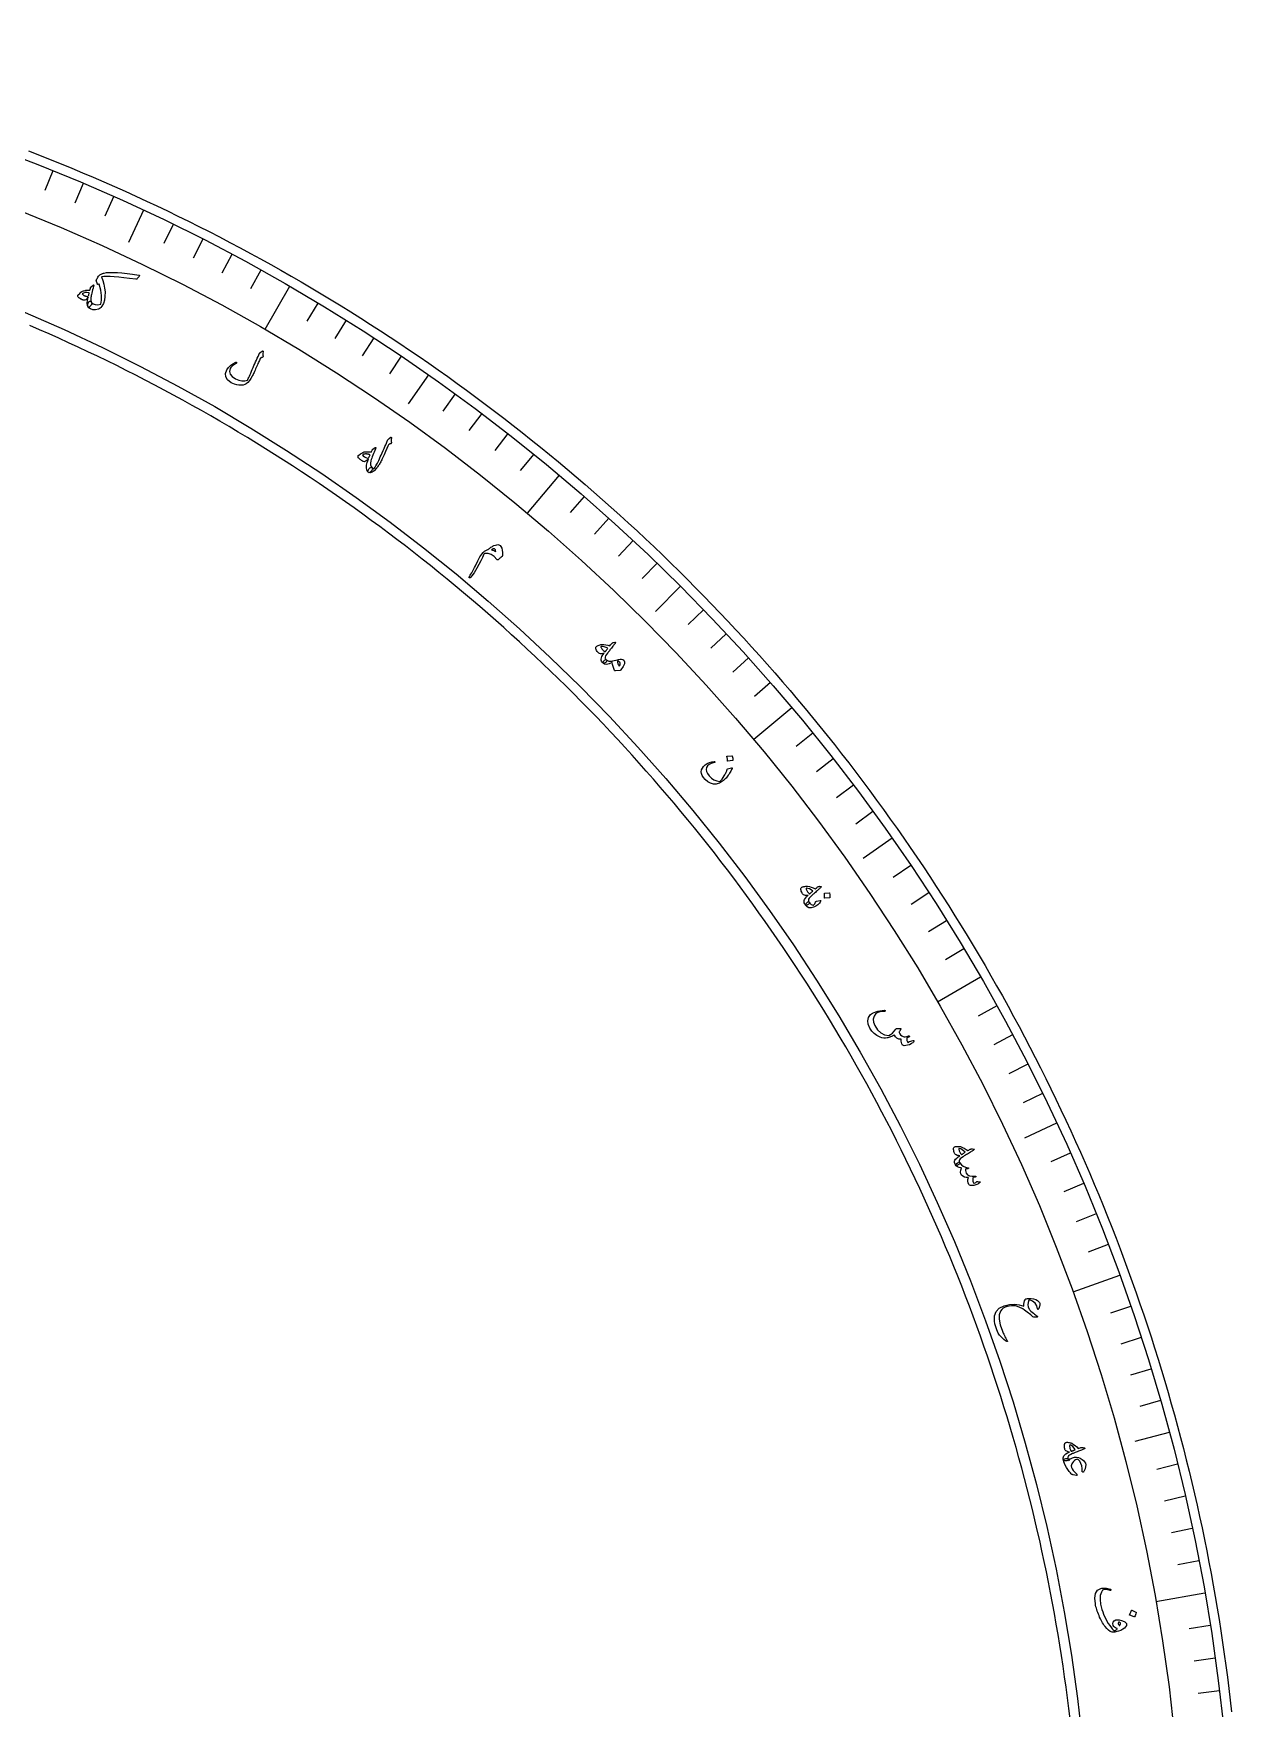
# Model space of a CAD drawing. Header units: millimetres. Extents: x -280 to 280, y -280 to 343.
# Drawn here: x 101.5 to 278.6, y 31.3 to 278.6 of the extents above; entities that cross this region are included whole.
import ezdxf

# ---------------------------------------------------------------- set-up
doc = ezdxf.new("R2010")
doc.units = ezdxf.units.MM
for name, color, linetype in [('CUT_INNER', 6, 'Continuous'), ('CUT_OUTER', 1, 'Continuous'), ('ENGRAVE', 7, 'Continuous'), ('ENGRAVE_FINE', 8, 'Continuous'), ('TEXT', 5, 'Continuous')]:
    doc.layers.add(name, color=color, linetype=linetype)

msp = doc.modelspace()

# ---------------------------------------------------------------- linework, layer by layer
at = {"layer": 'CUT_INNER'}
msp.add_lwpolyline([(254.4609, 29.8008), (254.2733, 31.3616), (254.076, 32.9212), (253.8693, 34.4796), (253.6529, 36.0366), (253.427, 37.5923), (253.1916, 39.1466), (252.9466, 40.6995), (252.6921, 42.2507), (252.4281, 43.8004), (252.1546, 45.3485), (251.8716, 46.8948), (251.5791, 48.4394), (251.2772, 49.9821), (250.9658, 51.523), (250.6449, 53.0619), (250.3146, 54.5989), (249.9749, 56.1337), (249.6257, 57.6665), (249.2672, 59.1971), (248.8993, 60.7254), (248.522, 62.2515), (248.1354, 63.7753), (247.7394, 65.2966), (247.3341, 66.8155), (246.9194, 68.3318), (246.4955, 69.8456), (246.0623, 71.3567), (245.6198, 72.8652), (245.1681, 74.3709), (244.7072, 75.8739), (244.237, 77.3739), (243.7577, 78.8711), (243.2691, 80.3653), (242.7714, 81.8564), (242.2646, 83.3445), (241.7486, 84.8294), (241.2236, 86.3112), (240.6895, 87.7897), (240.1463, 89.2649), (239.594, 90.7367), (239.0328, 92.2051), (238.4625, 93.6701), (237.8833, 95.1315), (237.2951, 96.5893), (236.6979, 98.0435), (236.0919, 99.494), (235.477, 100.9408), (234.8532, 102.3837), (234.2205, 103.8228), (233.5791, 105.258), (232.9288, 106.6893), (232.2698, 108.1165), (231.6021, 109.5396), (230.9256, 110.9586), (230.2404, 112.3735), (229.5466, 113.7841), (228.8441, 115.1904), (228.133, 116.5924), (227.4133, 117.99), (226.685, 119.3832), (225.9482, 120.7718), (225.2029, 122.156), (224.4492, 123.5355), (223.6869, 124.9104), (222.9163, 126.2805), (222.1372, 127.6459), (221.3498, 129.0065), (220.5541, 130.3623), (219.7501, 131.7131), (218.9378, 133.059), (218.1172, 134.3999), (217.2884, 135.7357), (216.4515, 137.0664), (215.6064, 138.3919), (214.7532, 139.7123), (213.8919, 141.0273), (213.0225, 142.3371), (212.1451, 143.6415), (211.2598, 144.9405), (210.3665, 146.234), (209.4652, 147.5221), (208.5561, 148.8045), (207.6391, 150.0814), (206.7143, 151.3526), (205.7818, 152.6182), (204.8414, 153.8779), (203.8934, 155.1319), (202.9377, 156.3801), (201.9744, 157.6223), (201.0034, 158.8587), (200.0249, 160.089), (199.0388, 161.3133), (198.0453, 162.5316), (197.0443, 163.7437), (196.0359, 164.9496), (195.0201, 166.1494), (193.9969, 167.3429), (192.9665, 168.5301), (191.9287, 169.7109), (190.8838, 170.8854), (189.8317, 172.0534), (188.7724, 173.215), (187.706, 174.37), (186.6326, 175.5184), (185.5521, 176.6603), (184.4646, 177.7955), (183.3702, 178.924), (182.2689, 180.0458), (181.1608, 181.1608), (180.0458, 182.2689), (178.924, 183.3702), (177.7955, 184.4646), (176.6603, 185.5521), (175.5184, 186.6326), (174.37, 187.706), (173.215, 188.7724), (172.0534, 189.8317), (170.8854, 190.8838), (169.7109, 191.9287), (168.5301, 192.9665), (167.3429, 193.9969), (166.1494, 195.0201), (164.9496, 196.0359), (163.7437, 197.0443), (162.5316, 198.0453), (161.3133, 199.0388), (160.089, 200.0249), (158.8587, 201.0034), (157.6223, 201.9744), (156.3801, 202.9377), (155.1319, 203.8934), (153.8779, 204.8414), (152.6182, 205.7818), (151.3526, 206.7143), (150.0814, 207.6391), (148.8045, 208.5561), (147.5221, 209.4652), (146.234, 210.3665), (144.9405, 211.2598), (143.6415, 212.1451), (142.3371, 213.0225), (141.0273, 213.8919), (139.7123, 214.7532), (138.3919, 215.6064), (137.0664, 216.4515), (135.7357, 217.2884), (134.3999, 218.1172), (133.059, 218.9378), (131.7131, 219.7501), (130.3623, 220.5541), (129.0065, 221.3498), (127.6459, 222.1372), (126.2805, 222.9163), (124.9104, 223.6869), (123.5355, 224.4492), (122.156, 225.2029), (120.7718, 225.9482), (119.3832, 226.685), (117.99, 227.4133), (116.5924, 228.133), (115.1904, 228.8441), (113.7841, 229.5466), (112.3735, 230.2404), (110.9586, 230.9256), (109.5396, 231.6021), (108.1165, 232.2698), (106.6893, 232.9288), (105.258, 233.5791), (103.8228, 234.2205), (102.3837, 234.8532), (100.9408, 235.477)], dxfattribs=at)
at = {"layer": 'CUT_OUTER'}
msp.add_lwpolyline([(100.7706, 261.238), (102.3716, 260.6147), (103.9688, 259.9817), (105.5621, 259.3389), (107.1514, 258.6863), (108.7366, 258.0239), (110.3178, 257.3519), (111.8948, 256.6701), (113.4676, 255.9787), (115.0361, 255.2777), (116.6003, 254.567), (118.1601, 253.8468), (119.7154, 253.117), (121.2663, 252.3777), (122.8125, 251.6289), (124.3542, 250.8705), (125.8912, 250.1028), (127.4234, 249.3256), (128.9508, 248.5391), (130.4734, 247.7432), (131.9911, 246.938), (133.5038, 246.1234), (135.0115, 245.2996), (136.514, 244.4666), (138.0115, 243.6244), (139.5037, 242.7729), (140.9907, 241.9124), (142.4724, 241.0427), (143.9488, 240.164), (145.4197, 239.2762), (146.8851, 238.3795), (148.345, 237.4737), (149.7993, 236.559), (151.248, 235.6354), (152.691, 234.7029), (154.1282, 233.7616), (155.5597, 232.8115), (156.9852, 231.8526), (158.4049, 230.885), (159.8186, 229.9087), (161.2263, 228.9237), (162.6279, 227.9302), (164.0234, 226.928), (165.4127, 225.9173), (166.7958, 224.8981), (168.1726, 223.8704), (169.5431, 222.8343), (170.9072, 221.7898), (172.2648, 220.737), (173.616, 219.6758), (174.9607, 218.6064), (176.2987, 217.5288), (177.6301, 216.4429), (178.9548, 215.3489), (180.2728, 214.2468), (181.584, 213.1367), (182.8884, 212.0185), (184.1859, 210.8923), (185.4764, 209.7582), (186.76, 208.6162), (188.0365, 207.4663), (189.306, 206.3086), (190.5683, 205.1432), (191.8234, 203.97), (193.0714, 202.7892), (194.312, 201.6007), (195.5453, 200.4046), (196.7713, 199.201), (197.9899, 197.9899), (199.201, 196.7713), (200.4046, 195.5453), (201.6007, 194.312), (202.7892, 193.0714), (203.97, 191.8234), (205.1432, 190.5683), (206.3086, 189.306), (207.4663, 188.0365), (208.6162, 186.76), (209.7582, 185.4764), (210.8923, 184.1859), (212.0185, 182.8884), (213.1367, 181.584), (214.2468, 180.2728), (215.3489, 178.9548), (216.4429, 177.6301), (217.5288, 176.2987), (218.6064, 174.9607), (219.6758, 173.616), (220.737, 172.2648), (221.7898, 170.9072), (222.8343, 169.5431), (223.8704, 168.1726), (224.8981, 166.7958), (225.9173, 165.4127), (226.928, 164.0234), (227.9302, 162.6279), (228.9237, 161.2263), (229.9087, 159.8186), (230.885, 158.4049), (231.8526, 156.9852), (232.8115, 155.5597), (233.7616, 154.1282), (234.7029, 152.691), (235.6354, 151.248), (236.559, 149.7993), (237.4737, 148.345), (238.3795, 146.8851), (239.2762, 145.4197), (240.164, 143.9488), (241.0427, 142.4724), (241.9124, 140.9907), (242.7729, 139.5037), (243.6244, 138.0115), (244.4666, 136.514), (245.2996, 135.0115), (246.1234, 133.5038), (246.938, 131.9911), (247.7432, 130.4734), (248.5391, 128.9508), (249.3256, 127.4234), (250.1028, 125.8912), (250.8705, 124.3542), (251.6289, 122.8125), (252.3777, 121.2663), (253.117, 119.7154), (253.8468, 118.1601), (254.567, 116.6003), (255.2777, 115.0361), (255.9787, 113.4676), (256.6701, 111.8948), (257.3519, 110.3178), (258.0239, 108.7366), (258.6863, 107.1514), (259.3389, 105.5621), (259.9817, 103.9688), (260.6147, 102.3716), (261.238, 100.7706), (261.8514, 99.1658), (262.4549, 97.5572), (263.0486, 95.945), (263.6323, 94.3292), (264.2062, 92.7098), (264.7701, 91.0869), (265.324, 89.4606), (265.8679, 87.8309), (266.4018, 86.1979), (266.9257, 84.5617), (267.4395, 82.9222), (267.9433, 81.2797), (268.437, 79.6341), (268.9205, 77.9855), (269.394, 76.334), (269.8573, 74.6796), (270.3104, 73.0224), (270.7534, 71.3624), (271.1862, 69.6997), (271.6088, 68.0345), (272.0211, 66.3666), (272.4232, 64.6963), (272.815, 63.0235), (273.1966, 61.3483), (273.5679, 59.6709), (273.9289, 57.9912), (274.2795, 56.3093), (274.6199, 54.6253), (274.9499, 52.9392), (275.2695, 51.2512), (275.5788, 49.5612), (275.8777, 47.8693), (276.1663, 46.1757), (276.4444, 44.4803), (276.7121, 42.7832), (276.9694, 41.0845), (277.2163, 39.3843), (277.4527, 37.6826), (277.6787, 35.9795), (277.8943, 34.275), (278.0993, 32.5692), (278.294, 30.8622)], dxfattribs=at)
at = {"layer": 'ENGRAVE'}
for points in [[(117.7296, 252.472), (115.5168, 247.7265)], [(139.286, 241.2504), (135.6208, 234.9021)], [(159.7823, 228.1928), (156.7791, 223.9037)], [(179.0626, 213.3985), (174.3507, 207.7831)], [(196.9802, 196.9802), (193.2777, 193.2777)], [(213.3985, 179.0626), (207.7831, 174.3507)], [(228.1928, 159.7823), (223.9037, 156.7791)], [(241.2504, 139.286), (234.9021, 135.6208)], [(252.472, 117.7296), (247.7265, 115.5168)], [(261.7721, 95.2772), (254.8837, 92.7701)], [(269.0799, 72.0997), (264.0223, 70.7446)], [(274.3399, 48.3735), (267.1208, 47.1006)]]:
    msp.add_lwpolyline(points, dxfattribs=at)
for radius in [278.572, 271.2416, 257.628]:
    msp.add_circle((0, 0), radius, dxfattribs=at)
at = {"layer": 'ENGRAVE_FINE'}
for points in [[(104.3549, 258.2875), (103.178, 255.3746)], [(108.8468, 256.4269), (107.6192, 253.535)], [(113.3054, 254.4882), (112.0276, 251.6182)], [(122.1179, 250.3789), (120.7407, 247.5552)], [(126.469, 248.2095), (125.0428, 245.4103)], [(130.7816, 245.9645), (129.3067, 243.1906)], [(135.0544, 243.6446), (133.5313, 240.8969)], [(143.4752, 238.7828), (141.8571, 236.0899)], [(147.6207, 236.2425), (145.9559, 233.5782)], [(151.7212, 233.6301), (150.0101, 230.9954)], [(155.7755, 230.9467), (154.0187, 228.3422)], [(163.7405, 225.3695), (161.8939, 222.8279)], [(167.6488, 222.4775), (165.7582, 219.9685)], [(171.506, 219.5177), (169.5719, 217.0421)], [(175.311, 216.4911), (173.334, 214.0496)], [(182.7597, 210.241), (180.6986, 207.87)], [(186.4011, 207.0193), (184.2989, 204.6847)], [(189.9856, 203.7347), (187.8431, 201.437)], [(193.5124, 200.3879), (191.33, 198.128)], [(200.3879, 193.5124), (198.128, 191.33)], [(203.7347, 189.9856), (201.437, 187.8431)], [(207.0193, 186.4011), (204.6847, 184.2989)], [(210.241, 182.7597), (207.87, 180.6986)], [(216.4911, 175.311), (214.0496, 173.334)], [(219.5177, 171.506), (217.0421, 169.5719)], [(222.4775, 167.6488), (219.9685, 165.7582)], [(225.3695, 163.7405), (222.8279, 161.8939)], [(230.9467, 155.7755), (228.3422, 154.0187)], [(233.6301, 151.7212), (230.9954, 150.0101)], [(236.2425, 147.6207), (233.5782, 145.9559)], [(238.7828, 143.4752), (236.0899, 141.8571)], [(243.6446, 135.0544), (240.8969, 133.5313)], [(245.9645, 130.7816), (243.1906, 129.3067)], [(248.2095, 126.469), (245.4103, 125.0428)], [(250.3789, 122.1179), (247.5552, 120.7407)], [(254.4882, 113.3054), (251.6182, 112.0276)], [(256.4269, 108.8468), (253.535, 107.6192)], [(258.2875, 104.3549), (255.3746, 103.178)], [(260.0694, 99.8313), (257.1364, 98.7054)], [(263.395, 90.6942), (260.4246, 89.6714)], [(264.9377, 86.0835), (261.9499, 85.1127)], [(266.3997, 81.4466), (263.3954, 80.5281)], [(267.7806, 76.7848), (264.7607, 75.9189)], [(270.2972, 67.3927), (267.2489, 66.6326)], [(271.4322, 62.6651), (268.3711, 61.9584)], [(272.4845, 57.9184), (269.4116, 57.2652)], [(273.4538, 53.154), (270.37, 52.5546)], [(275.1423, 43.5783), (272.0394, 43.0868)], [(275.861, 38.7697), (272.7499, 38.3325)], [(276.4956, 33.9494), (273.3774, 33.5665)]]:
    msp.add_lwpolyline(points, dxfattribs=at)
at = {"layer": 'TEXT'}
for points in [[(117.0222, 242.9094), (117.1013, 242.887), (117.1385, 242.8468), (117.1338, 242.7887), (117.0872, 242.7128), (116.8584, 242.4406), (116.7959, 242.373), (116.7365, 242.3255), (116.6802, 242.2983), (116.627, 242.2913), (115.6922, 242.4189), (114.8425, 242.5218), (114.0779, 242.6009), (113.3984, 242.657), (112.8044, 242.6895), (112.2963, 242.6977), (111.8741, 242.6822), (111.5377, 242.6434), (111.7425, 242.118), (111.8972, 241.5719), (112.002, 241.0053), (112.0568, 240.4184), (112.0517, 239.7661), (111.9714, 239.1963), (111.8167, 238.7089), (111.588, 238.3037), (111.4519, 238.1372), (111.321, 238.0093), (111.1954, 237.92), (111.075, 237.8693), (110.6392, 237.7959), (110.2572, 237.8093), (109.9287, 237.9096), (109.6533, 238.097), (109.5559, 238.2226), (109.5108, 238.3737), (109.518, 238.5503), (109.5775, 238.7524), (109.6483, 238.903), (109.725, 239.0035), (109.8077, 239.0538), (109.8963, 239.054), (109.9323, 239.0353), (109.9731, 239.0015), (110.0188, 238.9524), (110.0692, 238.8882), (110.2981, 238.6695), (110.605, 238.5501), (110.9903, 238.5297), (111.4545, 238.6082), (111.5497, 239.2167), (111.5385, 239.9103), (111.4199, 240.6889), (111.1925, 241.5523), (111.1824, 241.5693), (111.1677, 241.5788), (111.1485, 241.5806), (111.1247, 241.5749), (111.0164, 241.5471), (110.9921, 241.5426), (110.9714, 241.5484), (110.9543, 241.5643), (110.9408, 241.5904), (110.7725, 242.1327), (110.7779, 242.1658), (110.8057, 242.2338), (110.8561, 242.3367), (110.9289, 242.4746), (111.0112, 242.6188), (111.0868, 242.7339), (111.1555, 242.8198), (111.2174, 242.8765), (111.3095, 242.9425), (111.4001, 243.0016), (111.4893, 243.0539), (111.5769, 243.0993), (111.6633, 243.1383), (111.7487, 243.1712), (111.8329, 243.1982), (111.9161, 243.2192), (112.2976, 243.2722), (112.7524, 243.2999), (113.2806, 243.302), (113.8821, 243.278), (114.557, 243.2274), (115.3054, 243.1495), (116.1271, 243.0438), (117.0222, 242.9094)], [(110.0692, 238.8882), (110.1, 238.7884), (110.0888, 238.6744), (110.0357, 238.5464), (109.9406, 238.4043), (109.81, 238.2559), (109.7043, 238.1705), (109.6232, 238.148), (109.5669, 238.1884), (109.4702, 238.4381), (109.4401, 238.7659), (109.4764, 239.1718), (109.5793, 239.656), (109.3835, 239.4333), (109.2126, 239.2811), (109.0665, 239.1993), (108.945, 239.1879), (108.8891, 239.2021), (108.8304, 239.2208), (108.7689, 239.2439), (108.7046, 239.2715), (108.6376, 239.3025), (108.5678, 239.3357), (108.4954, 239.3713), (108.4202, 239.4091), (108.2911, 239.4831), (108.1923, 239.5487), (108.124, 239.6058), (108.0861, 239.6546), (108.0528, 239.7636), (108.0458, 239.8596), (108.0651, 239.9427), (108.1106, 240.0129), (108.3243, 240.2183), (108.5007, 240.3739), (108.6397, 240.4798), (108.7413, 240.5359), (108.8622, 240.5779), (108.9864, 240.6141), (109.1139, 240.6444), (109.2447, 240.6689), (109.38, 240.6876), (109.5208, 240.7004), (109.6671, 240.7075), (109.8189, 240.7088), (109.9099, 241.0029), (109.929, 241.0636), (109.9523, 241.1148), (109.98, 241.1566), (110.012, 241.1888), (110.3087, 241.4407), (110.3581, 241.466), (110.3867, 241.4503), (110.3943, 241.3935), (110.381, 241.2957), (110.2979, 241.003), (110.2233, 240.7338), (110.1572, 240.4882), (110.0997, 240.2661), (110.0518, 240.0676), (110.0147, 239.8926), (109.9883, 239.7413), (109.9728, 239.6135), (109.9635, 239.3943), (109.9765, 239.2003), (110.0117, 239.0317), (110.0692, 238.8882)], [(109.7316, 240.3096), (109.3956, 240.339), (109.107, 240.3229), (108.8658, 240.2614), (108.672, 240.1547), (108.7098, 240.0946), (108.7658, 240.0348), (108.8403, 239.9753), (108.933, 239.916), (108.9891, 239.8876), (109.0466, 239.8612), (109.1056, 239.8368), (109.166, 239.8144), (109.2282, 239.7949), (109.2928, 239.7792), (109.3596, 239.7673), (109.4287, 239.7592), (109.5188, 239.773), (109.5923, 239.8351), (109.6494, 239.9458), (109.6898, 240.1049), (109.702, 240.1811), (109.713, 240.2406), (109.7229, 240.2834), (109.7316, 240.3096)], [(135.2523, 231.6926), (135.2764, 231.7063), (135.3005, 231.712), (135.3246, 231.7099), (135.3487, 231.6998), (135.3688, 231.6829), (135.381, 231.6604), (135.3854, 231.6324), (135.3819, 231.5987), (135.3552, 231.4063), (135.345, 231.2325), (135.3514, 231.0773), (135.3744, 230.9407), (135.3778, 230.8945), (135.362, 230.8527), (135.3269, 230.8154), (135.2725, 230.7826), (135.2422, 230.7691), (135.2133, 230.756), (135.1857, 230.7433), (135.1594, 230.7308), (135.1348, 230.7192), (135.112, 230.7087), (135.0911, 230.6994), (135.072, 230.6913), (135.0387, 230.6757), (135.0075, 230.6519), (134.9786, 230.6201), (134.9518, 230.5802), (134.8915, 230.4587), (134.8277, 230.3251), (134.7602, 230.1794), (134.689, 230.0217), (134.6138, 229.8522), (134.5341, 229.6711), (134.4499, 229.4786), (134.3611, 229.2744), (134.2754, 229.0691), (134.1932, 228.877), (134.1148, 228.698), (134.0401, 228.5322), (133.9692, 228.3789), (133.9024, 228.2373), (133.8396, 228.1076), (133.781, 227.9897), (133.5929, 227.6489), (133.379, 227.3471), (133.1393, 227.0843), (132.874, 226.8602), (132.6797, 226.7511), (132.4399, 226.6855), (132.1547, 226.6632), (131.824, 226.6842), (131.4849, 226.7391), (131.1807, 226.8151), (130.9115, 226.9124), (130.6771, 227.0311), (130.1526, 227.437), (129.8677, 227.8872), (129.8225, 228.3826), (130.0177, 228.9235), (130.2561, 229.2739), (130.5566, 229.5788), (130.9196, 229.838), (131.3451, 230.0511), (131.374, 230.0611), (131.3994, 230.0629), (131.4213, 230.0566), (131.4396, 230.0422), (131.4564, 230.0219), (131.4665, 230.0021), (131.4701, 229.9825), (131.467, 229.9634), (131.4579, 229.9376), (131.4442, 229.9156), (131.4259, 229.8973), (131.4029, 229.8828), (131.0729, 229.6683), (130.8175, 229.4708), (130.6365, 229.2906), (130.5297, 229.1278), (130.4358, 228.6997), (130.5354, 228.3063), (130.8282, 227.9474), (131.3141, 227.622), (131.798, 227.4084), (132.2513, 227.2985), (132.6743, 227.2928), (133.0673, 227.3913), (133.1311, 227.5125), (133.2027, 227.6557), (133.2822, 227.821), (133.3694, 228.0084), (133.4642, 228.2186), (133.5664, 228.4523), (133.6761, 228.7093), (133.793, 228.9899), (133.9167, 229.2776), (134.0394, 229.5601), (134.1614, 229.8375), (134.2825, 230.1097), (134.4032, 230.3764), (134.524, 230.6374), (134.6448, 230.8928), (134.7656, 231.1424), (134.8723, 231.3884), (134.8889, 231.4139), (134.907, 231.4362), (134.9268, 231.4552), (134.9481, 231.4711)], [(154.1696, 218.9372), (154.2031, 218.9597), (154.2344, 218.9706), (154.2636, 218.9698), (154.2907, 218.9573), (154.3097, 218.9385), (154.3211, 218.9143), (154.3251, 218.8845), (154.3215, 218.8493), (154.2875, 218.6787), (154.2754, 218.5153), (154.2853, 218.3591), (154.3172, 218.2101), (154.3208, 218.1518), (154.3038, 218.102), (154.2662, 218.0609), (154.208, 218.0283), (154.1735, 218.0143), (154.1387, 218.0006), (154.1034, 217.9872), (154.0678, 217.974), (154.0321, 217.9609), (153.9968, 217.9474), (153.962, 217.9337), (153.9275, 217.9197), (153.8874, 217.8552), (153.7954, 217.6607), (153.6514, 217.3363), (153.4553, 216.8822), (153.3478, 216.6323), (153.2456, 216.3985), (153.1486, 216.1808), (153.0569, 215.9792), (152.9704, 215.7943), (152.8889, 215.6268), (152.8125, 215.4766), (152.7412, 215.3439), (152.6712, 215.2207), (152.5988, 215.0993), (152.524, 214.9795), (152.4468, 214.8614), (152.367, 214.7446), (152.2842, 214.6288), (152.1984, 214.5138), (152.1097, 214.3997), (151.7855, 214.0362), (151.4921, 213.808), (151.2294, 213.7152), (150.9972, 213.7577), (150.9091, 213.8163), (150.8576, 213.8898), (150.8426, 213.9781), (150.8643, 214.0814), (150.9126, 214.1869), (150.9772, 214.2821), (151.0583, 214.3668), (151.1559, 214.4411), (151.2588, 214.5009), (151.3468, 214.5293), (151.4198, 214.5264), (151.4778, 214.492), (151.518, 214.4591), (151.5542, 214.4296), (151.5862, 214.4037), (151.6142, 214.3812), (151.639, 214.3628), (151.6616, 214.3488), (151.6821, 214.3394), (151.7005, 214.3346), (151.7964, 214.4094), (151.9083, 214.5472), (152.0362, 214.7481), (152.18, 215.0121), (152.2606, 215.1725), (152.3505, 215.358), (152.4497, 215.5686), (152.5583, 215.8045), (152.6768, 216.0656), (152.8059, 216.3522), (152.9456, 216.6643), (153.0959, 217.0018), (153.2421, 217.3323), (153.3699, 217.6231), (153.4791, 217.8742), (153.57, 218.0856), (153.6428, 218.257), (153.6981, 218.3881), (153.7359, 218.4788), (153.7562, 218.5291), (153.7874, 218.5916), (153.8303, 218.6517), (153.885, 218.7096), (153.9514, 218.7652), (153.9879, 218.7907), (154.0217, 218.8151), (154.0529, 218.8383), (154.0815, 218.8604), (154.1075, 218.8813), (154.1308, 218.9011), (154.1515, 218.9197), (154.1696, 218.9372)], [(151.2858, 215.4796), (151.2317, 215.1701), (151.2468, 214.9016), (151.3309, 214.6741), (151.4841, 214.4875), (151.5244, 214.4339), (151.5396, 214.3668), (151.5297, 214.2863), (151.4948, 214.1923), (151.4707, 214.1464), (151.4444, 214.1008), (151.416, 214.0556), (151.3854, 214.0107), (151.3522, 213.967), (151.3158, 213.9256), (151.2762, 213.8865), (151.2334, 213.8496), (151.1576, 213.7929), (151.0923, 213.7576), (151.0373, 213.7437), (150.9927, 213.7513), (150.8868, 213.826), (150.7984, 213.9171), (150.7275, 214.0246), (150.6739, 214.1484), (150.6239, 214.4642), (150.6496, 214.8378), (150.7511, 215.2693), (150.9282, 215.7589), (150.6952, 215.5587), (150.4977, 215.4292), (150.3355, 215.3706), (150.2086, 215.3827), (150.1531, 215.4083), (150.0959, 215.4374), (150.0371, 215.47), (149.9765, 215.5062), (149.9139, 215.5462), (149.8488, 215.5903), (149.7812, 215.6385), (149.711, 215.6907), (149.5851, 215.7912), (149.4929, 215.8753), (149.4345, 215.9431), (149.4098, 215.9947), (149.3902, 216.1094), (149.3981, 216.2075), (149.4336, 216.2889), (149.4967, 216.3536), (149.7362, 216.5259), (149.9299, 216.6538), (150.0775, 216.7374), (150.179, 216.7766), (150.2981, 216.8025), (150.4241, 216.8211), (150.5571, 216.8324), (150.6971, 216.8365), (150.844, 216.8333), (150.9979, 216.8228), (151.1587, 216.805), (151.3264, 216.7799), (151.4671, 217.0637), (151.4856, 217.0967), (151.5029, 217.127), (151.5189, 217.1547), (151.5336, 217.1796), (151.5478, 217.2013), (151.5624, 217.2192), (151.5773, 217.2333), (151.5926, 217.2435), (151.9323, 217.4552), (151.9865, 217.477), (152.0124, 217.4565), (152.0099, 217.3938), (151.9791, 217.2887), (151.862, 217.0421), (151.7541, 216.801), (151.6554, 216.5654), (151.5658, 216.3354), (151.4845, 216.1114), (151.4107, 215.8942), (151.3445, 215.6836), (151.2858, 215.4796)], [(151.1576, 216.4011), (151.1023, 216.4194), (151.0443, 216.4372), (150.9835, 216.4546), (150.9201, 216.4714), (150.8535, 216.4862), (150.7832, 216.4975), (150.7094, 216.5054), (150.632, 216.5098), (150.5558, 216.5133), (150.4812, 216.5121), (150.4081, 216.5063), (150.3365, 216.4958), (150.2669, 216.4804), (150.1996, 216.4598), (150.1347, 216.4339), (150.0721, 216.4028), (150.1725, 216.2349), (150.3245, 216.0917), (150.5281, 215.9732), (150.7834, 215.8792), (150.8336, 215.8793), (150.8848, 215.9015), (150.9371, 215.9456), (150.9904, 216.0116)], [(168.6052, 202.4195), (168.7015, 202.5019), (168.8002, 202.5818), (168.9013, 202.6591), (169.0046, 202.7339), (169.1105, 202.8046), (169.2189, 202.87), (169.3299, 202.93), (169.4436, 202.9847), (169.6658, 203.0701), (169.8616, 203.1176), (170.0309, 203.1272), (170.1738, 203.0988), (170.3446, 202.9996), (170.4832, 202.8315), (170.5894, 202.5944), (170.6629, 202.2886), (170.6777, 202.198), (170.6896, 202.1072), (170.6988, 202.0162), (170.7051, 201.9249), (170.7091, 201.8331), (170.7109, 201.7405), (170.7108, 201.647), (170.7086, 201.5527), (170.7042, 201.5006), (170.693, 201.4555), (170.675, 201.4176), (170.6501, 201.3867), (170.5266, 201.2818), (170.4158, 201.1888), (170.3175, 201.1075), (170.2318, 201.0381), (170.1599, 200.9812), (170.1033, 200.9377), (170.0619, 200.9077), (170.0357, 200.8911), (169.9948, 200.8783), (169.9575, 200.8803), (169.9239, 200.8972), (169.8939, 200.929), (169.4866, 201.384), (169.0519, 201.6839), (168.5908, 201.8285), (168.104, 201.8178), (168.0591, 201.8042), (168.0224, 201.7838), (167.994, 201.7565), (167.9738, 201.7223), (167.7415, 201.2292), (167.4904, 200.7235), (167.2206, 200.2054), (166.932, 199.6747), (166.5236, 198.9776), (166.1974, 198.5026), (165.954, 198.2492), (165.7937, 198.2175), (165.768, 198.2517), (165.7665, 198.3015), (165.7892, 198.3667), (165.836, 198.4475), (165.9447, 198.6067), (166.0532, 198.7763), (166.1615, 198.9562), (166.2696, 199.1465), (166.378, 199.3461), (166.487, 199.5541), (166.5965, 199.7706), (166.7067, 199.9954), (167.0761, 200.7495), (167.3878, 201.3313), (167.6424, 201.7402), (167.8403, 201.976), (167.9488, 202.072), (168.0543, 202.1558), (168.1568, 202.2275), (168.2562, 202.2871), (168.3514, 202.3356), (168.4413, 202.3738), (168.5259, 202.4017), (168.6052, 202.4195)], [(169.1031, 202.3814), (169.1779, 202.3581), (169.2542, 202.3303), (169.3319, 202.2982), (169.411, 202.2616), (169.4912, 202.2209), (169.5721, 202.1764), (169.6536, 202.1282), (169.7358, 202.0761), (169.6983, 202.2424), (169.6517, 202.369), (169.5961, 202.4558), (169.5314, 202.503), (169.4287, 202.5283), (169.3231, 202.5165), (169.2145, 202.4675), (169.1031, 202.3814)], [(187.2989, 188.7271), (187.3663, 188.7292), (187.3963, 188.7076), (187.389, 188.6625), (187.3443, 188.5937), (187.314, 188.5555), (187.2727, 188.502), (187.2204, 188.4333), (187.157, 188.3493), (187.0816, 188.2496), (186.9931, 188.134), (186.8915, 188.0025), (186.7767, 187.855), (186.664, 187.71), (186.563, 187.5802), (186.4737, 187.4657), (186.3961, 187.3665), (186.3306, 187.283), (186.2775, 187.2153), (186.2368, 187.1637), (186.2085, 187.1279), (186.0356, 186.8974), (185.9201, 186.6996), (185.8618, 186.5345), (185.8608, 186.4021), (185.8812, 186.3299), (185.9202, 186.2571), (185.9779, 186.1836), (186.0542, 186.1094), (186.0915, 186.0576), (186.1038, 186.0017), (186.0913, 185.9415), (186.0538, 185.8772), (185.9973, 185.8112), (185.9333, 185.7513), (185.8617, 185.6977), (185.7825, 185.6502), (185.7082, 185.6166), (185.6456, 185.5988), (185.5949, 185.5969), (185.5559, 185.611), (185.413, 185.7565), (185.3149, 185.9069), (185.2615, 186.0624), (185.2529, 186.2229), (185.2932, 186.4057), (185.381, 186.6117), (185.5163, 186.8408), (185.6992, 187.093), (185.4888, 187.0378), (185.3053, 187.0122), (185.1487, 187.0164), (185.019, 187.0505), (184.9352, 187.0996), (184.8499, 187.1708), (184.763, 187.2641), (184.6747, 187.3795), (184.5906, 187.5104), (184.5279, 187.6283), (184.4868, 187.7333), (184.467, 187.8254), (184.4667, 187.9156), (184.4837, 187.9929), (184.518, 188.0572), (184.5698, 188.1086), (184.6465, 188.1609), (184.7391, 188.2113), (184.8476, 188.2597), (184.9722, 188.3062), (185.1016, 188.3485), (185.2083, 188.3788), (185.2923, 188.3971), (185.3535, 188.4035), (185.6447, 188.3888), (185.9416, 188.3517), (186.2443, 188.292), (186.5528, 188.2097), (186.6512, 188.3237), (186.7373, 188.421), (186.811, 188.5017), (186.8723, 188.5656), (186.9278, 188.6153), (186.9841, 188.6533), (187.0412, 188.6794), (187.0991, 188.6937)], [(186.2555, 187.8318), (185.9849, 187.9628), (185.729, 188.0471), (185.4881, 188.0848), (185.2621, 188.0759), (185.239, 188.0671), (185.2249, 188.0521), (185.2198, 188.031), (185.2239, 188.0037), (185.2575, 187.9214), (185.3018, 187.8402), (185.3569, 187.7601), (185.4226, 187.6811), (185.499, 187.6032), (185.5861, 187.5263), (185.6838, 187.4505), (185.7923, 187.3758), (185.811, 187.3661), (185.8339, 187.3593), (185.8609, 187.3553), (185.8921, 187.354), (185.9339, 187.4028), (185.9768, 187.4547), (186.0207, 187.5097), (186.0656, 187.5679), (186.1116, 187.6292), (186.1586, 187.6936), (186.2065, 187.7611), (186.2555, 187.8318)], [(188.6075, 186.0726), (188.7182, 185.8361), (188.686, 185.5186), (188.5107, 185.1202), (188.1923, 184.641), (188.1664, 184.6094), (188.1392, 184.5861), (188.1107, 184.5712), (188.0809, 184.5645), (187.3944, 184.4921), (187.3501, 184.4903), (187.3115, 184.5009), (187.2786, 184.5239), (187.2513, 184.5593), (187.1175, 184.837), (187.0152, 185.1214), (186.9444, 185.4127), (186.9049, 185.7108), (186.4507, 185.5311), (186.0746, 185.4545), (185.7764, 185.481), (185.5559, 185.611), (185.5436, 185.6379), (185.545, 185.68), (185.5604, 185.7373), (185.5895, 185.8099), (185.682, 185.9694), (185.7709, 186.0826), (185.8562, 186.1495), (185.9382, 186.17), (185.9682, 186.1642), (185.9976, 186.1522), (186.0262, 186.1339), (186.0542, 186.1094), (186.2013, 186.0052), (186.3829, 185.941), (186.5993, 185.9167), (186.8504, 185.9323), (186.9795, 185.958), (187.1841, 186.0076), (187.4644, 186.081), (187.8204, 186.178), (188.0715, 186.2264), (188.2864, 186.2249), (188.4651, 186.1737), (188.6075, 186.0726)], [(187.6644, 185.935), (187.6808, 185.7445), (187.7262, 185.5552), (187.8005, 185.3672), (187.9037, 185.1803), (188.0056, 185.2965), (188.0659, 185.4145), (188.0847, 185.5341), (188.0619, 185.6555), (188.0043, 185.7647), (187.9188, 185.8476), (187.8055, 185.9044), (187.6644, 185.935)], [(204.5807, 170.0971), (204.5213, 169.9618), (204.4561, 169.8243), (204.3851, 169.6846), (204.3082, 169.5427), (204.2241, 169.3988), (204.1314, 169.2529), (204.0302, 169.1051), (203.9203, 168.9554), (203.8069, 168.8111), (203.689, 168.6745), (203.5666, 168.5458), (203.4396, 168.4247), (203.3078, 168.3111), (203.1707, 168.2046), (203.0284, 168.1052), (202.8808, 168.0129), (202.7171, 167.9267), (202.5552, 167.8598), (202.3951, 167.812), (202.237, 167.7834), (201.8204, 167.7863), (201.4078, 167.9017), (200.9988, 168.1296), (200.593, 168.4697), (200.3433, 168.7522), (200.1688, 169.0373), (200.0697, 169.3251), (200.0459, 169.616), (200.0968, 169.8934), (200.2117, 170.1527), (200.3908, 170.3939), (200.6342, 170.6169), (200.9293, 170.8093), (201.2463, 170.9548), (201.5853, 171.053), (201.9465, 171.1039), (201.9934, 171.1031), (202.0277, 171.0929), (202.0494, 171.0733), (202.0585, 171.0443), (202.0566, 171.0087), (202.0352, 170.9809), (201.9943, 170.9611), (201.9339, 170.9491), (201.5122, 170.8464), (201.1833, 170.6932), (200.9468, 170.4901), (200.8026, 170.2371), (200.753, 169.9565), (200.7993, 169.6591), (200.9416, 169.3448), (201.1796, 169.0133), (201.5327, 168.6676), (201.9132, 168.4145), (202.3216, 168.2537), (202.7582, 168.1854), (202.7705, 168.1867), (202.7853, 168.1926), (202.8026, 168.2032), (202.8224, 168.2183), (202.9663, 168.3523), (203.1157, 168.5302), (203.2705, 168.7522), (203.4305, 169.0184), (203.507, 169.1572), (203.5768, 169.288), (203.6399, 169.4107), (203.6963, 169.5254), (203.7454, 169.6322), (203.7864, 169.7309), (203.8193, 169.8218), (203.8442, 169.9046), (203.8587, 169.9462), (203.8772, 169.9782), (203.8997, 170.0009), (203.9263, 170.0141), (204.523, 170.2032), (204.5632, 170.2077), (204.5862, 170.1915), (204.592, 170.1547), (204.5807, 170.0971)], [(204.5429, 171.9735), (204.5568, 171.9722), (204.5702, 171.9654), (204.5832, 171.953), (204.5957, 171.935), (204.6476, 171.7773), (204.6832, 171.6177), (204.7024, 171.4561), (204.7053, 171.2925), (204.7012, 171.273), (204.6927, 171.2588), (204.6797, 171.2498), (204.6623, 171.2462), (203.9674, 171.1489), (203.9476, 171.1504), (203.9336, 171.1618), (203.9252, 171.1832), (203.9226, 171.2145), (203.9203, 171.2416), (203.9157, 171.2835), (203.9089, 171.3404), (203.8998, 171.4121), (203.8877, 171.4994), (203.8721, 171.6031), (203.8528, 171.7233), (203.8299, 171.8598), (203.8287, 171.8795), (203.8326, 171.8931), (203.8416, 171.9007), (203.8556, 171.9022)], [(217.6773, 152.6938), (217.744, 152.6839), (217.7697, 152.6574), (217.7546, 152.6143), (217.6984, 152.5545), (217.6619, 152.5222), (217.6118, 152.4769), (217.5481, 152.4184), (217.4709, 152.3469), (217.3791, 152.2622), (217.2716, 152.164), (217.1483, 152.0525), (217.0093, 151.9276), (216.8728, 151.8047), (216.7505, 151.6948), (216.6424, 151.5979), (216.5485, 151.514), (216.4692, 151.4433), (216.405, 151.3861), (216.3558, 151.3424), (216.3217, 151.3123), (216.1108, 151.1159), (215.9622, 150.9415), (215.8757, 150.7893), (215.8513, 150.6592), (215.8586, 150.5845), (215.8842, 150.506), (215.928, 150.4235), (215.99, 150.337), (216.0175, 150.2794), (216.0198, 150.2222), (215.9968, 150.1652), (215.9486, 150.1085), (215.8814, 150.0535), (215.8077, 150.0059), (215.7278, 149.9657), (215.6414, 149.933), (215.5624, 149.913), (215.4977, 149.9065), (215.4474, 149.9137), (215.4115, 149.9344), (215.2966, 150.1028), (215.2265, 150.2682), (215.2014, 150.4306), (215.2213, 150.5901), (215.2932, 150.763), (215.416, 150.9503), (215.5897, 151.1519), (215.8143, 151.3678), (215.5974, 151.3506), (215.4123, 151.3578), (215.2589, 151.3896), (215.1372, 151.446), (215.0634, 151.5092), (214.992, 151.5944), (214.923, 151.7015), (214.8563, 151.8307), (214.7967, 151.9743), (214.7559, 152.1015), (214.7339, 152.2121), (214.7307, 152.3062), (214.7463, 152.3951), (214.7767, 152.4682), (214.8218, 152.5254), (214.8819, 152.5668), (214.9666, 152.6048), (215.0666, 152.638), (215.182, 152.6665), (215.3128, 152.6903), (215.4477, 152.7091), (215.5581, 152.7201), (215.644, 152.7233), (215.7054, 152.7187), (215.9893, 152.6529), (216.275, 152.5639), (216.5625, 152.4517), (216.8516, 152.3163), (216.9686, 152.4111), (217.0705, 152.4917), (217.1572, 152.558), (217.2289, 152.6102), (217.2923, 152.6493), (217.3544, 152.6767), (217.4152, 152.6923), (217.4747, 152.6961)], [(216.4922, 151.9967), (216.249, 152.1735), (216.012, 152.3016), (215.7815, 152.3813), (215.5575, 152.4125), (215.5332, 152.4079), (215.5167, 152.3956), (215.508, 152.3757), (215.5071, 152.3481), (215.5257, 152.2611), (215.555, 152.1734), (215.595, 152.0848), (215.6458, 151.9955), (215.7072, 151.9053), (215.7794, 151.8143), (215.8622, 151.7224), (215.9558, 151.6297), (215.9725, 151.6169), (215.9938, 151.6061), (216.0197, 151.5974), (216.0501, 151.5907), (216.1, 151.6313), (216.1513, 151.6748), (216.2043, 151.7212), (216.2587, 151.7705), (216.3148, 151.8227), (216.3724, 151.8778), (216.4315, 151.9358), (216.4922, 151.9967)], [(218.9234, 151.7143), (218.9371, 151.7118), (218.9498, 151.7038), (218.9615, 151.6903), (218.9723, 151.6713), (219.009, 151.5099), (219.0293, 151.348), (219.0332, 151.1857), (219.0206, 151.0229), (219.0147, 151.0039), (219.0049, 150.9905), (218.9911, 150.9828), (218.9735, 150.9808), (218.2732, 150.9476), (218.2537, 150.9508), (218.2408, 150.9634), (218.2345, 150.9854), (218.2348, 151.0168), (218.2351, 151.0439), (218.2345, 151.086), (218.2331, 151.1431), (218.2308, 151.2152), (218.2271, 151.3031), (218.2213, 151.4076), (218.2135, 151.5287), (218.2036, 151.6664), (218.2043, 151.6861), (218.2094, 151.6992), (218.2191, 151.7059), (218.2332, 151.7062)], [(217.036, 150.4921), (217.5601, 150.5881), (217.6224, 150.5918), (217.6577, 150.5744), (217.6659, 150.5359), (217.647, 150.4763), (217.5654, 150.334), (217.4695, 150.2011), (217.3595, 150.0775), (217.2353, 149.9632), (217.0959, 149.858), (216.9402, 149.7618), (216.7682, 149.6745), (216.5799, 149.5961), (216.2302, 149.5116), (215.919, 149.5398), (215.6462, 149.6807), (215.4115, 149.9344), (215.4095, 149.981), (215.4478, 150.0569), (215.5266, 150.1622), (215.6457, 150.2969), (215.7154, 150.3604), (215.7799, 150.4023), (215.839, 150.4227), (215.8929, 150.4216), (215.921, 150.4103), (215.9466, 150.3924), (215.9696, 150.368), (215.99, 150.337), (216.1191, 150.1634), (216.2624, 150.0342), (216.4201, 149.9493), (216.5923, 149.9087), (216.6033, 149.9091), (216.6145, 149.9145), (216.6258, 149.9247), (216.6374, 149.9399), (216.7108, 150.0281), (216.7775, 150.1296), (216.8374, 150.2443), (216.8904, 150.3722), (216.9127, 150.4174), (216.9444, 150.4525), (216.9855, 150.4774), (217.036, 150.4921)], [(231.3008, 129.933), (231.3374, 129.9377), (231.3674, 129.9343), (231.3909, 129.9226), (231.4076, 129.9027), (231.4204, 129.872), (231.4239, 129.8418), (231.4181, 129.812), (231.4031, 129.7828), (231.3396, 129.6958), (231.2494, 129.6086), (231.1324, 129.521), (230.9886, 129.4332), (230.7402, 129.3137), (230.4871, 129.2308), (230.2292, 129.1844), (229.9665, 129.1744), (229.8973, 129.1827), (229.8373, 129.2006), (229.7864, 129.2281), (229.7447, 129.2652), (229.6403, 129.4258), (229.5686, 129.6216), (229.5295, 129.8529), (229.523, 130.1196), (229.189, 130.1578), (228.9163, 130.272), (228.7048, 130.4624), (228.5542, 130.7289), (228.4059, 130.6556), (228.2609, 130.5892), (228.1192, 130.5298), (227.9809, 130.4773), (227.8451, 130.4313), (227.711, 130.3913), (227.5785, 130.3572), (227.4477, 130.329), (227.2013, 130.2964), (226.9537, 130.301), (226.7051, 130.3428), (226.4553, 130.4217), (225.967, 130.6606), (225.5434, 130.966), (225.1841, 131.3382), (224.8887, 131.7775), (224.6577, 132.3321), (224.6027, 132.8461), (224.7239, 133.3204), (225.0219, 133.7551), (225.1546, 133.8691), (225.3271, 133.9773), (225.5395, 134.0798), (225.7917, 134.1765), (226.0801, 134.2622), (226.3941, 134.3277), (226.7337, 134.373), (227.099, 134.3977), (227.1235, 134.3968), (227.1443, 134.3904), (227.1616, 134.3785), (227.1754, 134.361), (227.1849, 134.341), (227.1895, 134.3216), (227.1893, 134.3027), (227.1843, 134.2844), (227.1715, 134.2666), (227.1549, 134.2534), (227.1344, 134.2447), (227.1101, 134.2406), (226.6291, 134.1991), (226.2526, 134.1326), (225.9806, 134.0416), (225.8128, 133.9262), (225.5277, 133.5288), (225.4048, 133.0972), (225.4437, 132.6312), (225.6441, 132.1302), (226.0615, 131.5102), (226.5437, 131.0596), (227.0916, 130.778), (227.7061, 130.6656), (227.9779, 130.8232), (228.2402, 131.0329), (228.4929, 131.2946), (228.7358, 131.6086), (228.7585, 131.6436), (228.7822, 131.6692), (228.8069, 131.6851), (228.8326, 131.6914), (228.9294, 131.6985), (229.0205, 131.7045), (229.1059, 131.7096), (229.1857, 131.7136), (229.259, 131.7162), (229.325, 131.7167), (229.3837, 131.7154), (229.435, 131.712), (229.4588, 131.707), (229.4737, 131.6957), (229.4797, 131.6783), (229.477, 131.6546), (229.4725, 131.6408), (229.4649, 131.6206), (229.4542, 131.594), (229.4403, 131.5612), (229.4227, 131.5229), (229.4011, 131.4799), (229.3753, 131.4324), (229.3454, 131.3802), (229.2895, 131.277), (229.2524, 131.196), (229.2342, 131.1371), (229.235, 131.1002), (229.3212, 130.9149), (229.4523, 130.7551), (229.6284, 130.6209), (229.8496, 130.5121), (229.9661, 130.4931), (230.1333, 130.5039), (230.3511, 130.5445), (230.6196, 130.6147), (230.6451, 130.6213), (230.6702, 130.6207), (230.6947, 130.6132), (230.7187, 130.5985), (230.7378, 130.5828), (230.7512, 130.5649), (230.7591, 130.5451), (230.7614, 130.5232), (230.7335, 130.473), (230.659, 130.4179), (230.5378, 130.3578), (230.3699, 130.2928), (230.3635, 130.1071), (230.3913, 129.9284), (230.4532, 129.7567), (230.5493, 129.5918), (230.5981, 129.622), (230.635, 129.6512), (230.6601, 129.6794), (230.6734, 129.7066), (230.6843, 129.7353), (230.699, 129.7571), (230.7176, 129.772), (230.74, 129.7801)], [(240.2501, 113.9239), (240.3142, 113.903), (240.3352, 113.8725), (240.313, 113.8325), (240.2476, 113.783), (240.2061, 113.7574), (240.1491, 113.7211), (240.0765, 113.6742), (239.9884, 113.6167), (239.8837, 113.5486), (239.7612, 113.4699), (239.6209, 113.3807), (239.4629, 113.2809), (239.3077, 113.1828), (239.1686, 113.095), (239.0457, 113.0176), (238.9391, 112.9507), (238.849, 112.8943), (238.7761, 112.8487), (238.7203, 112.814), (238.6816, 112.79), (238.4407, 112.6318), (238.2648, 112.485), (238.154, 112.3495), (238.1081, 112.2253), (238.1028, 112.1504), (238.1148, 112.0687), (238.1441, 111.98), (238.1906, 111.8843), (238.2081, 111.823), (238.2007, 111.7661), (238.1685, 111.7138), (238.1114, 111.6661), (238.0359, 111.6231), (237.9553, 111.5885), (237.8697, 111.5624), (237.7791, 111.5447), (237.6978, 111.5382), (237.633, 111.5428), (237.5846, 111.5582), (237.5527, 111.5847), (237.4677, 111.7701), (237.4265, 111.9449), (237.429, 112.1092), (237.4754, 112.2631), (237.5754, 112.4214), (237.728, 112.5854), (237.9331, 112.7549), (238.1907, 112.93), (237.974, 112.9495), (237.7928, 112.9877), (237.6469, 113.0449), (237.5365, 113.1209), (237.4743, 113.1956), (237.4182, 113.2916), (237.3682, 113.4088), (237.3243, 113.5473), (237.2896, 113.699), (237.2707, 113.8312), (237.2677, 113.9439), (237.2804, 114.0373), (237.3107, 114.1222), (237.3529, 114.1892), (237.4071, 114.238), (237.4732, 114.2687), (237.5631, 114.2919), (237.6673, 114.3078), (237.7858, 114.3165), (237.9187, 114.318), (238.0548, 114.3138), (238.1655, 114.3061), (238.2507, 114.2948), (238.3105, 114.28), (238.5793, 114.1674), (238.846, 114.0316), (239.1105, 113.8727), (239.3727, 113.6906), (239.504, 113.7644), (239.618, 113.8267), (239.7147, 113.8775), (239.7941, 113.9169), (239.8632, 113.9448), (239.929, 113.9613), (239.9916, 113.9665), (240.0509, 113.9603)], [(238.9648, 113.436), (238.7547, 113.6511), (238.5427, 113.8173), (238.3288, 113.9345), (238.1132, 114.003), (238.0885, 114.0025), (238.0702, 113.9932), (238.0583, 113.975), (238.0528, 113.948), (238.0565, 113.8591), (238.0706, 113.7677), (238.0952, 113.6737), (238.1302, 113.5771), (238.1756, 113.4779), (238.2314, 113.376), (238.2976, 113.2715), (238.3743, 113.1643), (238.3886, 113.149), (238.4078, 113.1348), (238.4318, 113.1218), (238.4607, 113.11), (238.5166, 113.1417), (238.5746, 113.176), (238.6346, 113.2128), (238.6966, 113.2523), (238.7606, 113.2943), (238.8266, 113.339), (238.8947, 113.3862), (238.9648, 113.436)], [(241.1674, 109.0743), (241.1852, 109.0634), (241.1899, 109.0435), (241.1816, 109.0144), (241.1602, 108.9762), (241.1173, 108.9261), (241.0484, 108.8718), (240.9534, 108.8133), (240.8324, 108.7506), (240.6925, 108.6848), (240.5517, 108.6303), (240.41, 108.5873), (240.2675, 108.5556), (239.9783, 108.5204), (239.7565, 108.5261), (239.6021, 108.573), (239.5149, 108.6609), (239.416, 108.9176), (239.3762, 109.1788), (239.3953, 109.4445), (239.4733, 109.7149), (239.1494, 109.7275), (238.8718, 109.7911), (238.6407, 109.9058), (238.4559, 110.0717), (238.3361, 110.2797), (238.2894, 110.5249), (238.3158, 110.8074), (238.4151, 111.1274), (238.0973, 111.2008), (237.8477, 111.3014), (237.6662, 111.4293), (237.5527, 111.5847), (237.5561, 111.6282), (237.5992, 111.6883), (237.6822, 111.7649), (237.8049, 111.8582), (237.9345, 111.9321), (238.0421, 111.9611), (238.1274, 111.9452), (238.1906, 111.8843), (238.4176, 111.5929), (238.6952, 111.3744), (239.0239, 111.2289), (239.4036, 111.1561), (239.4243, 111.1522), (239.441, 111.1454), (239.4536, 111.1356), (239.4622, 111.1229), (239.4683, 111.1052), (239.47, 111.0876), (239.4673, 111.0702), (239.4602, 111.0529), (239.4251, 111.0285), (239.3531, 111.014), (239.2441, 111.0093), (239.0982, 111.0143), (239.0436, 110.8936), (239.0331, 110.7406), (239.0666, 110.5553), (239.1439, 110.3376), (239.3186, 110.1024), (239.6016, 109.9565), (239.9932, 109.8998), (240.4935, 109.932), (240.519, 109.934), (240.5391, 109.9313), (240.5537, 109.9239), (240.563, 109.912), (240.5704, 109.8911), (240.573, 109.8713), (240.5708, 109.8525), (240.5638, 109.8347), (240.5501, 109.8177), (240.5347, 109.8042), (240.5177, 109.7943), (240.4991, 109.7879), (240.1673, 109.7226), (240.1315, 109.6056), (240.1122, 109.4757), (240.1094, 109.333), (240.1232, 109.1775), (240.1517, 109.0331), (240.1901, 108.9307), (240.2384, 108.8704), (240.2966, 108.8522), (240.3654, 108.8689), (240.4524, 108.9164), (240.5577, 108.9947), (240.6812, 109.1039), (240.7252, 109.1147), (240.8209, 109.1134), (240.9683, 109.1), (241.1674, 109.0743)], [(249.8609, 91.3872), (249.9347, 91.2823), (249.979, 91.1551), (249.9939, 91.0056), (249.9793, 90.8338), (249.9621, 90.7429), (249.9422, 90.6577), (249.9197, 90.5785), (249.8944, 90.5051), (249.867, 90.4378), (249.8379, 90.3767), (249.807, 90.3218), (249.7744, 90.2731), (249.739, 90.2357), (249.7091, 90.2348), (249.6847, 90.2705), (249.6659, 90.3428), (249.5346, 90.7964), (249.2893, 91.1718), (248.9304, 91.4684), (248.4581, 91.6858), (248.432, 91.6871), (248.4088, 91.678), (248.3884, 91.6585), (248.3708, 91.6284), (248.2687, 91.2854), (248.2422, 90.9455), (248.2914, 90.6085), (248.4163, 90.2742), (248.4502, 90.2182), (248.5069, 90.1507), (248.5866, 90.0716), (248.6892, 89.981), (248.8888, 89.8205), (249.0648, 89.6784), (249.2175, 89.5548), (249.3467, 89.4498), (249.4525, 89.3635), (249.5349, 89.296), (249.594, 89.2471), (249.6297, 89.2171), (249.6661, 89.169), (249.6613, 89.1344), (249.6153, 89.1133), (249.5281, 89.1056), (249.2903, 89.1109), (249.1095, 89.125), (248.9859, 89.148), (248.9194, 89.1799), (248.7928, 89.3061), (248.6514, 89.4368), (248.4953, 89.572), (248.3245, 89.7116), (248.1389, 89.8555), (247.9386, 90.0038), (247.7235, 90.1564), (247.4937, 90.3133), (246.9597, 90.6003), (246.398, 90.7594), (245.8089, 90.791), (245.1924, 90.6956), (244.8782, 90.5856), (244.6062, 90.4293), (244.3763, 90.2269), (244.1883, 89.9784), (244.0031, 89.4638), (243.9893, 88.8028), (244.1456, 87.9946), (244.4706, 87.038), (244.5321, 86.8941), (244.6013, 86.7402), (244.6781, 86.5762), (244.7625, 86.402), (244.8548, 86.2184), (244.9552, 86.0258), (245.0637, 85.8243), (245.1803, 85.6138), (245.198, 85.5766), (245.2057, 85.5472), (245.2034, 85.5255), (245.1912, 85.5115), (245.1038, 85.5213), (244.9398, 85.6257), (244.6991, 85.8243), (244.3815, 86.1167), (244.1997, 86.2981), (244.0541, 86.4616), (243.9448, 86.6072), (243.8718, 86.7351), (243.6518, 87.2294), (243.4808, 87.6882), (243.3591, 88.1117), (243.2869, 88.5001), (243.2968, 89.2873), (243.5373, 89.9274), (244.0098, 90.4208), (244.7151, 90.7668), (245.5154, 90.9694), (246.2648, 91.03), (246.9633, 90.9479), (247.6108, 90.7225), (247.632, 91.0315), (247.6728, 91.2916), (247.7336, 91.503), (247.8144, 91.6655), (247.8527, 91.7157), (247.8993, 91.7576), (247.9543, 91.791), (248.0176, 91.816), (248.1986, 91.8542), (248.3756, 91.8752), (248.5485, 91.8789), (248.7174, 91.8653), (249.0728, 91.7956), (249.3819, 91.6926), (249.6446, 91.5565), (249.8609, 91.3872)], [(256.5681, 69.7968), (256.6275, 69.7649), (256.6427, 69.7312), (256.6138, 69.6958), (256.5408, 69.6586), (256.4954, 69.6406), (256.4329, 69.615), (256.3532, 69.5816), (256.2563, 69.5405), (256.1412, 69.4919), (256.0068, 69.4361), (255.853, 69.373), (255.6799, 69.3026), (255.5097, 69.2334), (255.3574, 69.1715), (255.2228, 69.117), (255.106, 69.0699), (255.0075, 69.0303), (254.9277, 68.9983), (254.8666, 68.9739), (254.8242, 68.9571), (254.5593, 68.8438), (254.3603, 68.7303), (254.2273, 68.6165), (254.1602, 68.5023), (254.1418, 68.4296), (254.1392, 68.347), (254.1524, 68.2545), (254.1814, 68.1522), (254.1877, 68.0887), (254.1704, 68.034), (254.1295, 67.9882), (254.0649, 67.9513), (253.983, 67.9223), (253.8976, 67.9025), (253.8088, 67.8918), (253.7164, 67.8903), (253.6353, 67.8983), (253.5722, 67.9142), (253.5273, 67.938), (253.5006, 67.9696), (253.4496, 68.1671), (253.4398, 68.3465), (253.4713, 68.5078), (253.5441, 68.6511), (253.6704, 68.7893), (253.8495, 68.9238), (254.0812, 69.0545), (254.3658, 69.1815), (254.1559, 69.2388), (253.9842, 69.3084), (253.8507, 69.3904), (253.7554, 69.4847), (253.7074, 69.5692), (253.6691, 69.6735), (253.6405, 69.7977), (253.6216, 69.9418), (253.6143, 70.0972), (253.619, 70.2307), (253.6358, 70.3422), (253.6648, 70.4318), (253.7096, 70.5101), (253.7629, 70.5686), (253.8249, 70.6071), (253.8954, 70.6257), (253.988, 70.6327), (254.0933, 70.63), (254.2116, 70.6177), (254.3426, 70.5956), (254.4759, 70.5676), (254.5835, 70.5404), (254.6654, 70.5143), (254.7216, 70.4892), (254.9664, 70.331), (255.2049, 70.1503), (255.4373, 69.9473), (255.6633, 69.7218), (255.8055, 69.7713), (255.9287, 69.8125), (256.0328, 69.8455), (256.1179, 69.8703), (256.1909, 69.8856), (256.2586, 69.8903), (256.3211, 69.8843), (256.3783, 69.8678)], [(255.2169, 69.5431), (255.048, 69.7919), (254.8686, 69.9928), (254.6787, 70.1459), (254.4786, 70.2513), (254.4542, 70.2552), (254.4345, 70.2492), (254.4195, 70.2334), (254.4094, 70.2078), (254.3974, 70.1197), (254.3952, 70.0272), (254.4028, 69.9303), (254.4202, 69.8291), (254.4474, 69.7234), (254.4844, 69.6133), (254.5312, 69.4988), (254.5877, 69.3798), (254.5991, 69.3621), (254.6155, 69.3447), (254.6369, 69.3277), (254.6632, 69.3111), (254.7239, 69.3324), (254.787, 69.3559), (254.8525, 69.3816), (254.9205, 69.4095), (254.9909, 69.4396), (255.0638, 69.4719), (255.1391, 69.5064), (255.2169, 69.5431)], [(255.4038, 65.7496), (254.8961, 65.8367), (254.8443, 65.851), (254.8014, 65.8666), (254.7672, 65.8835), (254.7418, 65.9016), (254.6305, 65.9983), (254.5223, 66.1048), (254.417, 66.221), (254.3146, 66.347), (254.2143, 66.482), (254.1153, 66.6253), (254.0176, 66.7769), (253.9211, 66.9368), (253.756, 67.2397), (253.6308, 67.5127), (253.5457, 67.756), (253.5006, 67.9696), (253.5159, 68.0599), (253.5745, 68.1326), (253.6762, 68.1877), (253.8212, 68.2252), (253.9569, 68.2409), (254.0608, 68.239), (254.1329, 68.2195), (254.1733, 68.1823), (254.1753, 68.1748), (254.1773, 68.1672), (254.1793, 68.1597), (254.1814, 68.1522), (254.1907, 68.0945), (254.2036, 68.0389), (254.22, 67.9852), (254.2399, 67.9334), (254.3512, 68.0612), (254.4821, 68.1721), (254.6327, 68.2661), (254.8031, 68.3432), (255.121, 68.433), (255.42, 68.4538), (255.7, 68.4053), (255.961, 68.2875), (256.2211, 68.1152), (256.4335, 67.9349), (256.5982, 67.7469), (256.715, 67.5512), (256.7746, 67.3225), (256.7576, 67.0413), (256.6639, 66.7078), (256.4934, 66.3223), (256.4634, 66.276), (256.4256, 66.248), (256.3801, 66.2382), (256.3269, 66.2468), (256.2822, 66.2672), (256.2528, 66.2986), (256.2388, 66.3411), (256.24, 66.3947), (256.2503, 66.7794), (256.1935, 67.1478), (256.0696, 67.4997), (255.8788, 67.8347), (255.7808, 67.9616), (255.685, 68.0534), (255.5914, 68.1102), (255.4999, 68.132), (255.396, 68.1155), (255.2742, 68.0515), (255.1347, 67.9404), (254.9772, 67.782), (254.8241, 67.5996), (254.7162, 67.4375), (254.6535, 67.2956), (254.6361, 67.1738), (254.6752, 66.9291), (254.7655, 66.6968), (254.9069, 66.4768), (255.0996, 66.2689), (255.3082, 66.0886), (255.4096, 65.9935), (255.4748, 65.9134), (255.5037, 65.8481), (255.4965, 65.7977), (255.478, 65.7732), (255.4564, 65.7571), (255.4317, 65.7492), (255.4038, 65.7496)], [(262.7615, 43.8878), (262.7985, 43.7342), (262.7648, 43.5698), (262.6603, 43.3949), (262.485, 43.2094), (262.2465, 43.0308), (261.9524, 42.8763), (261.6028, 42.7458), (261.1977, 42.6394), (261.0491, 42.6106), (260.9088, 42.5982), (260.7768, 42.6019), (260.653, 42.6219), (260.3961, 42.7217), (260.1387, 42.8906), (259.8806, 43.1283), (259.6217, 43.4347), (259.4956, 43.6107), (259.3737, 43.7938), (259.2559, 43.9839), (259.1422, 44.1809), (259.0325, 44.3854), (258.9268, 44.5979), (258.8249, 44.8184), (258.7268, 45.0468), (258.6342, 45.2771), (258.5486, 45.5031), (258.47, 45.7248), (258.3983, 45.9422), (258.3341, 46.1559), (258.2778, 46.3666), (258.2292, 46.5742), (258.1885, 46.7787), (258.1019, 47.647), (258.2097, 48.3174), (258.5137, 48.7907), (259.0149, 49.0669), (259.138, 49.0957), (259.2807, 49.1152), (259.4431, 49.1256), (259.6252, 49.1266), (259.8285, 49.1107), (260.0298, 49.0733), (260.2292, 49.0145), (260.4266, 48.9342), (260.4499, 48.9211), (260.4681, 48.904), (260.481, 48.8829), (260.4887, 48.8578), (260.4899, 48.8325), (260.4836, 48.8108), (260.4695, 48.7927), (260.4479, 48.7782), (260.4228, 48.7685), (260.3985, 48.7649), (260.3751, 48.7675), (260.3526, 48.7763), (259.9046, 48.9079), (259.5423, 48.9115), (259.2658, 48.7877), (259.0749, 48.5369), (258.9206, 48.0345), (258.8849, 47.4347), (258.967, 46.7367), (259.1662, 45.9399), (259.2798, 45.5948), (259.4104, 45.2521), (259.558, 44.9116), (259.7226, 44.5733), (259.9041, 44.2376), (260.1025, 43.9049), (260.3177, 43.5752), (260.5498, 43.2483), (260.6899, 43.0768), (260.8308, 42.953), (260.9728, 42.877), (261.1158, 42.8487), (261.2041, 42.8911), (261.2821, 42.9477), (261.3498, 43.0185), (261.4072, 43.1037), (261.4091, 43.113), (261.4021, 43.1228), (261.386, 43.1331), (261.3609, 43.1438), (261.1638, 43.2258), (261.0088, 43.3284), (260.896, 43.4519), (260.8253, 43.5962), (260.7749, 43.8732), (260.8199, 44.1007), (260.9605, 44.2788), (261.1968, 44.4076), (261.4185, 44.4438), (261.7018, 44.4155), (262.0467, 44.3226), (262.453, 44.1646), (262.556, 44.1103), (262.6417, 44.0461), (262.7102, 43.9719), (262.7615, 43.8878)], [(264.1788, 45.552), (264.1901, 45.5439), (264.1983, 45.5311), (264.2033, 45.5138), (264.205, 45.4919), (264.1705, 45.3291), (264.1208, 45.1729), (264.056, 45.0232), (263.9761, 44.8801), (263.9627, 44.8652), (263.9482, 44.8572), (263.9325, 44.8561), (263.9156, 44.8618), (263.2662, 45.1292), (263.2499, 45.1405), (263.2435, 45.1575), (263.247, 45.1802), (263.2605, 45.2087), (263.2722, 45.2333), (263.2894, 45.2719), (263.3121, 45.3246), (263.3403, 45.3913), (263.3739, 45.4731), (263.4127, 45.5708), (263.4565, 45.6846), (263.5055, 45.8144), (263.5144, 45.8321), (263.5246, 45.8419), (263.5362, 45.8439), (263.5491, 45.8381)], [(261.6866, 43.6205), (261.7262, 43.5976), (261.7623, 43.5952), (261.7951, 43.6131), (261.8244, 43.6514), (261.8863, 43.7976), (261.8871, 43.9175), (261.8267, 44.0112), (261.7052, 44.0786), (261.6705, 44.0843), (261.6411, 44.0818), (261.6171, 44.0713), (261.5984, 44.0527), (261.5481, 43.9325), (261.546, 43.8204), (261.5922, 43.7165), (261.6866, 43.6205)]]:
    msp.add_lwpolyline(points, close=True, dxfattribs=at)

doc.saveas('drawing.dxf')
